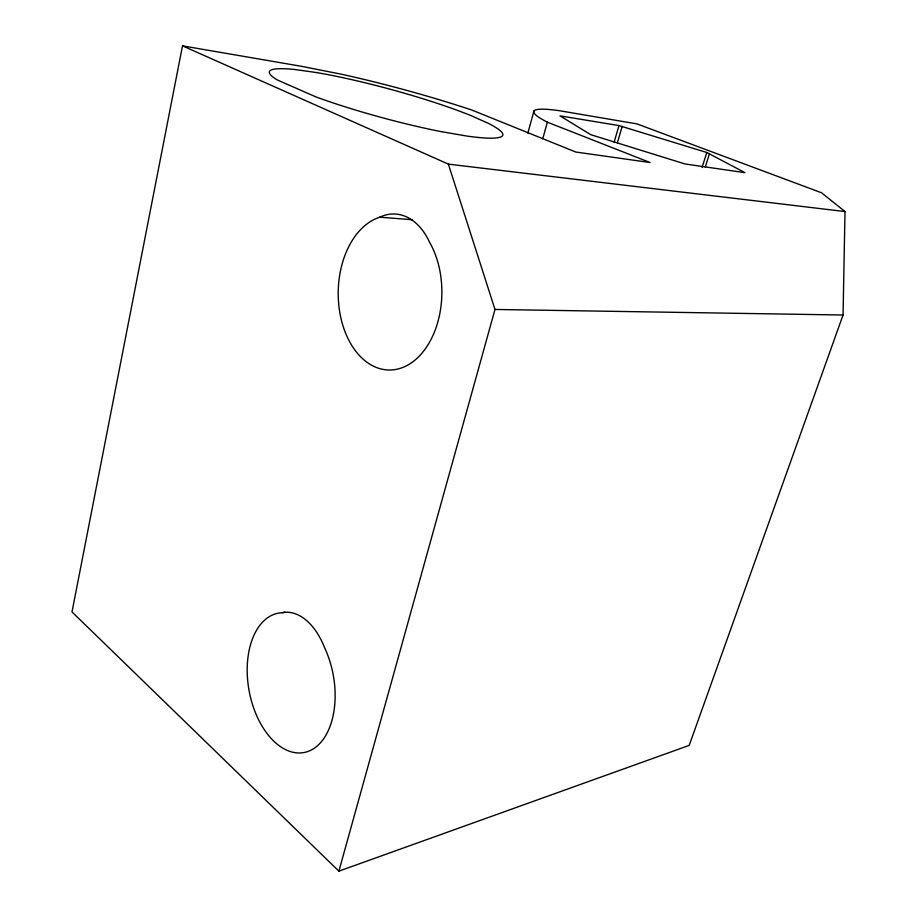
<?xml version="1.0" encoding="UTF-8"?>
<svg xmlns="http://www.w3.org/2000/svg" width="917" height="917" viewBox="0 0 917 917"><rect width="100%" height="100%" fill="white"/><g stroke="black" fill="none" stroke-linecap="round" stroke-linejoin="round"><path stroke-width="1.38" d="M547.357 122.179L650.096 162.527L575.807 152.039L471.659 109.971A173.921 21.607 15.2 0 0 341.227 74.174L300.936 66.219L182.506 45.85L71.996 611.937L338.889 871.15L689.194 745.395L843.055 315.012L845.004 211.563L821.54 192.776L637.028 123.91L559.565 110.728A134.008 13.732 16.4 0 0 547.357 122.179L542.772 138.685M527.871 133.125L533.912 111.083M338.889 871.15L494.985 309.453L448.379 164.132L182.506 45.85M614.161 142.055L618.998 125.595L706.801 152.486L744.971 172.66L685.102 163.983L590.743 134.684L559.989 115.851L618.998 125.595M617.347 142.846L622.196 126.397M702.067 167.502L706.801 152.486M705.242 167.123L709.529 153.506M282.287 612.705A60.281 36.577 79.9 0 1 324.469 647.459A70.861 42.812 79.7 0 1 313.878 748.49A70.861 42.812 79.7 0 1 250.192 696.026A70.861 42.812 79.7 0 1 282.287 612.705L285.107 612.201M494.985 309.453L843.055 315.012M379.81 217.191A65.829 44.234 -88.9 0 1 429.488 242.099A77.234 51.833 -89.3 0 1 416.559 358.753A77.234 51.833 -89.3 0 1 341.663 321.202A77.234 51.833 -89.3 0 1 379.81 217.191L412.581 219.748M448.379 164.132L845.004 211.563M316.182 72.512L295.171 69.543A120.952 14.775 15.2 0 0 277.335 79.962L316.159 97.007A120.952 14.775 15.2 0 0 440.756 131.555L466.902 136.06A120.952 14.775 15.2 0 0 488.429 123.394L471.498 115.817A120.952 14.775 15.2 0 0 316.182 72.512"/></g></svg>
